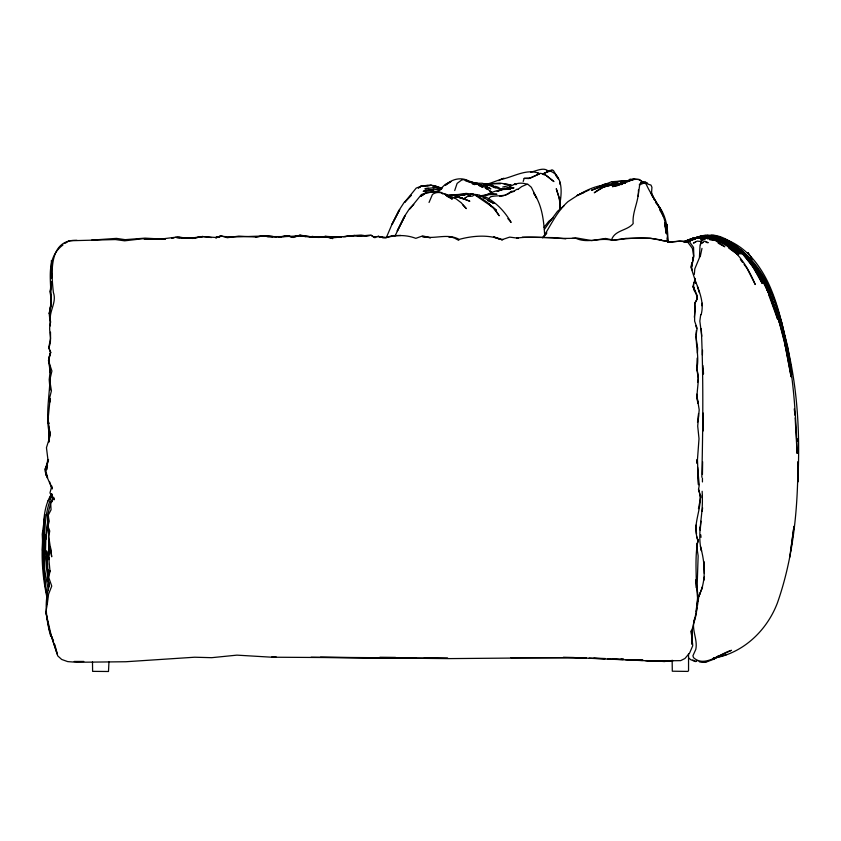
<?xml version="1.0" encoding="UTF-8"?>
<svg xmlns="http://www.w3.org/2000/svg" width="841" height="841" viewBox="0 0 841 841"><rect width="100%" height="100%" fill="white"/><g stroke="black" fill="none" stroke-linecap="round" stroke-linejoin="round"><path stroke-width="1.26" d="M92.489 661.941L92.605 671.36L108.489 671.496L108.962 661.941M672.148 660.196L672.295 671.202L687.949 671.412L688.548 670.613L688.548 653.688M702.435 481.946L702.445 478.193M702.445 474.429L702.624 461.741M42.765 538.724L42.544 550.025L44.058 570.808L44.121 559.717M45.919 539.417L45.961 534.477L45.477 551.78L46.675 569.704L49.356 586.429M544.632 234.429C543.696 220.226 542.056 204.889 533.572 192.988L536.663 198.003L531.323 187.27L527.57 184.021L521.725 186.565L517.919 189.351M697.914 477.11L697.946 473.451M797.909 461.888C797.93 509.499 793.252 557.762 777.42 602.892C766.876 630.666 743.076 653.383 713.21 658.261L726.33 654.718M424.19 658.082L447.811 658.272L271.727 657.21L236.952 655.139L211.669 657.683L194.67 657.22L125.814 661.741L76.531 662.277L67.679 661.604L61.687 659.46L57.756 655.896L51.501 636.763L45.856 612.353L47.338 603.701L47.411 595.417M703.192 430.97L703.286 413.089M50.733 352.326L48.61 360.421L50.25 372.763L48.883 357.52L50.733 352.326L48.736 347.585L50.555 338.408L50.492 332.142M51.679 277.803L51.722 273.987M42.891 544.222L42.965 539.26M43.637 529.851C43.49 517.804 44.783 505.105 51.164 494.613M697.967 477.078L698.072 470.949M44.174 529.42L43.795 520.442C43.49 546.156 41.735 572.353 47.443 597.657M43.101 539.249L42.996 544.222L43.227 539.113M798.246 461.677L797.773 482.082C800.422 430.865 797.352 378.65 782.635 329.294M693.657 282.565L693.573 285.982L694.866 291.648M63.001 244.962C41.188 261.025 55.348 291.144 49.503 313.514L51.417 302.203L50.386 291.627L50.859 281.514M702.393 355.007L702.529 350.255M42.849 543.149L43.007 538.24M50.04 377.693C49.514 396.92 45.298 415.727 49.566 434.944L49.682 431.433M701.825 477.289C702.929 427.659 703.528 378.061 701.278 328.547M691.838 644.132L692.395 629.268M43.29 541.793L43.301 558.046M50.103 398.666L48 420.132L50.302 435.302L46.455 447.685L47.79 458.482L46.539 469.972L47.506 465.294M48.641 442.082L48.641 426.04M43.301 559.276L43.322 542.95M48.799 553.525L48.263 517.593L48.442 521.483L47.495 515.586L50.796 502.676L53.666 497.252M697.189 358.077L696.737 368.011L698.272 378.597L697.578 382.34M697.42 353.115L697.641 348.142L695.854 336.053M51.038 277.719L51.743 262.55M559.675 203.69L559.959 197.667L560.39 208.705M49.114 441.914L49.63 431.654M48.883 552.348L49.272 544.905L48.011 555.89L49.283 559.297M611.575 239.717C614.981 229.887 627.312 230.833 633.168 223.601C632.075 211.911 638.824 201.588 638.435 190.013M42.702 539.176C41.114 559.454 42.933 579.943 47.474 599.749M694.309 274.429L694.813 268.815L699.407 257.788L700.038 245.488L701.236 241.567L697.252 241.094L693.415 243.07L695.486 242.187M48.305 423.664L48.147 416.242M694.708 618.387C690.692 628.879 698.009 639.013 695.791 649.41L692.921 655.78L693.531 657.651C704.747 667.964 720.117 653.383 731.481 650.324L713.473 658.608M47.926 518.508L46.455 533.636L48.494 515.943M695.97 334.918L696.411 330.387M702.235 511.381L702.592 507.796M559.685 204.847C561.841 193.199 563.523 175.538 549.52 170.818L543.812 173.509L547.859 171.69M50.281 370.282L49.198 379.659L50.071 390.077M43.101 532.984L43.375 530.566M50.386 291.627L51.637 281.609L50.166 292.048L51.417 302.203L49.22 313.567L50.428 325.887M701.604 589.341C706.083 575.297 704.253 560.285 700.458 546.293C697.914 529.189 703.56 512.474 702.172 495.433M697.252 543.77L696.842 547.049L698.146 555.88L697.105 587.323L698.03 597.72L695.97 611.312M47.338 603.701L48.557 594.24L51.743 586.082L48.789 577.588L49.987 571.123L48.767 558.067L50.471 547.06L51.69 556.784L48.767 536.537L49.745 530.997L47.937 526.382L49.198 521.189L48.189 515.312L51.059 509.783L50.66 502.729L53.635 497.515L54.36 499.701L49.966 492.952L51.785 486.003M691.975 266.513L693.047 258.261M790.782 550.908L793.978 526.277L789.699 557.383M701.131 314.776C704.548 302.318 698.924 290.418 694.666 278.96L695.77 283.512M700.7 314.692L699.838 321.104L701.783 336.211M701.899 305.725L702.235 303.159M694.319 317.215L695.265 310.15L694.834 302.939L697.252 298.639L697.273 295.759L693.184 286.434L694.582 291.354M638.119 196.205L639.591 185.493L641.41 182.098L639.276 184.873L644.217 183.012L646.13 184.021C653.236 200.147 667.144 214.129 666.061 232.978L664.863 224.063M697.115 607.948L694.035 622.088M697.473 605.531L698.713 597.068L702.519 586.829L698.755 596.511L700.175 592.926M703.843 580.385L704.401 576.821M697.515 422.35L698.545 413.52M698.503 416.295L698.587 415.759M700.995 521.199L700.196 530.061M49.22 313.567L51.238 301.835M697.862 601.252L698.303 598.876M698.451 508.679L700.7 497.262L698.503 489.01M700.206 256.799L701.983 248.389M692.511 259.648L693.068 257.157M700.5 244.72L701.236 241.567M690.85 267.123L692.038 262.413M692.627 260.058L693.825 255.349L693.541 247.422L689.347 241.588L680.38 241.115L669.194 241.987M45.015 514.545L42.239 534.256L44.047 574.561M47.601 501.583L47.758 501.015M50.113 570.724L47.548 577.62L49.272 585.988C44.089 602.114 46.16 618.902 50.355 635.06L52.321 637.636M47.8 420.111L48.473 417.872L47.8 420.111L49.125 423.465M523.186 181.467L524.174 178.376L530.597 177.956L538.566 174.276M454.718 190.518L457.115 183.38L461.446 180.174L463.254 179.596L470.245 181.446L474.734 184.652L472.978 183.969M47.411 476.889L45.866 474.965L45.561 469.005L48.473 460.532M45.561 469.005L47.474 463.454M47.643 477.352L45.214 471.79L45.193 468.868L48.526 459.459M49.787 499.312L51.469 494.666M50.481 497.325L51.806 493.646M50.323 497.809L51.616 494.34L50.281 497.84M429.036 202.46L432.453 194.46C438.886 189.614 447.212 194.628 452.248 199.149L446.624 196.069M49.777 499.081L51.532 494.382M49.461 499.028L51.28 494.445M52.447 494.666C44.131 512.411 44.405 532.584 44.909 551.759M386.44 237.351L392.19 223.79L399.706 209.609L391.969 224.558L398.539 211.017L404.132 202.439L411.217 195.312L404.542 202.439L416.221 188.069L421.204 186.208L431.391 185.272L435.943 185.935L438.329 188.279M395.018 235.911L404.931 216.074L397.194 231.023L403.764 217.483L409.357 208.904L413.783 204.458M49.451 499.659L51.469 494.939M51.837 501.972L53.382 498.461M542.739 237.719C550.844 225.493 556.7 211.585 568.001 201.619C579.785 193.756 592.852 185.388 607.381 184.862M550.067 221.372L557.478 211.322L563.912 205.908M544.432 229.341L552.074 218.544M544.043 227.28L548.774 221.278L553.357 217.787M437.257 192.368L442.524 187.564M708.995 238.056L709.815 237.088L714.093 237.561L731.102 245.53L721.683 241.462M437.32 192.347L439.696 189.582L437.078 192.147M542.792 237.698L546.082 233.903M708.805 236.889L710.088 235.48L714.009 235.459L721.357 237.698M708.889 236.784L710.088 235.48M545.063 234.944L546.902 232.957M411.438 207.117L409.767 208.904L421.446 194.534L426.429 192.673L436.616 191.737L441.168 192.4L442.755 193.966M488.589 198.728L490.639 196.773C497.704 194.786 505.872 197.467 511.612 191.401L514.103 191.212M464.032 198.96L467.239 196.489L472.453 196.142L474.808 194.565C484.237 199.685 493.888 206.087 499.165 215.759L493.068 207.401L475.354 195.28L479.044 194.881L493.93 203.48L487.885 200.694M707.344 237.782L708.795 236.552C716.658 237.446 723.386 242.092 730.366 245.435L714.093 237.561L720.443 240.568L713.294 238.213M627.165 181.572L630.046 179.154L635.123 179.48M483.659 198.119L485.299 196.773C496.369 202.544 504.957 211.711 511.118 222.434L507.859 218.555M550.844 171.059L552.253 169.903L553.483 170.597L558.392 178.87L555.607 175.285M705.683 662.256L699.249 661.594L705.683 662.256L714.114 659.092L718.382 656.096M702.445 240.116L706.577 238.098L715.533 240.6L724.816 246.749L718.193 243.175M508.752 187.837C513.315 183.559 521.22 181.803 526.918 184.305M513.914 191.201L516.9 189.236L518.119 189.509M441.62 188.416L438.813 190.518L445.257 184.4L450.734 181.677M714.114 659.092L718.056 656.148M464.106 198.655L465.84 197.425M418.629 187.795L421.204 186.208L418.282 188.079M450.755 181.803L445.383 185.209C451.491 179.333 460.416 176.789 468.279 180.689L469.446 182.119L465.294 180.699M64.915 243.427L69.172 240.778L115.385 239.559L124.657 240.82L143.38 238.655L158.896 239.264M505.094 195.312L511.612 191.401L510.361 192.105L512.989 191.916M505.136 188.952L510.172 186.86M427.091 185.661L431.391 185.272L420.794 186.355L427.995 185.178M716.574 657.546L718.855 656.337M686.792 242.008L695.581 238.224L700.784 238.339L702.172 239.853M498.745 180.668L502.256 178.944M494.172 186.954L495.412 186.345L497.988 187.207L501.993 189.877M501.73 179.291C513.83 176.778 527.212 168.084 539.607 173.624M600.064 186.324L611.586 181.751L633 180.205L612.805 182.024L615.297 182.076M687.864 241.766L691.071 240.274M684.69 241.766L690.251 239.212L692.553 238.97M589.163 189.961L577.084 195.48L584.127 192.442M599.36 186.471L605.856 183.548M628.29 181.257L632.958 179.154L638.456 179.48L641.294 181.004M684.973 241.577L693.478 238.024L704.253 235.911M486.361 194.723C493.867 191.317 502.109 188.373 510.487 189.257L502.014 189.519L497.441 191.464M483.396 185.483L484.9 184.831L489.336 185.546L500.752 189.246M497.189 191.37L504.484 188.268L514.009 187.858L510.613 187.921M686.098 241.956L693.836 238.707M687.581 241.703L694.761 238.686M686.067 241.798L694.834 238.129L702.393 236.899L705.736 237.646M683.807 242.019L693.478 238.024L698.356 237.309M703.108 242.534L701.215 243.312L704.674 241.136L708.227 242.681L706.135 242.408M622.329 184.116L615.318 182.949L604.437 185.02L591.423 190.287L601.904 186.544M687.675 241.798L691.207 240.379M693.552 239.443L702.95 235.659L707.617 235.007M485.867 184.789L503.959 178.208M686.613 242.008L692.606 239.622M515.365 183.853L514.166 184.326L516.122 184.621M686.908 241.977L690.524 240.6M686.277 241.766L692.038 239.58M697.305 660.711L695.181 661.489L690.671 659.659L688.958 658.146M683.712 241.577L693.478 238.024L698.23 237.414M684.847 241.935L690.903 239.769M694.529 238.476L698.167 237.183M684.753 241.672L701.289 235.795L705.788 235.406M685.983 241.893L692.006 239.811M695.623 238.55L701.657 236.468M502.718 187.07L511.17 184.999M295.548 236.72L300.09 235.165L311.096 236.784M707.239 238.497L710.014 237.561L713.652 238.066L728.842 245.509L739.144 254.035L728.338 245.267L713.652 238.066M603.018 185.483L604.437 185.02M695.896 238.318L707.365 235.448L708.437 236.742L707.786 237.635L710.382 235.522C743.455 241.588 762.661 271.958 774.309 300.92C791.886 349.719 795.47 402.03 797.121 453.446L795.155 417.872M216.316 237.656L221.057 236.226C239.286 238.213 257.924 234.755 276.353 236.847M694.95 238.234L703.402 235.585L708.69 235.848M215.716 237.677L221.561 235.964L227.28 237.719L238.76 236.111L255.506 237.025L263.328 235.922L272.862 236.552M216.4 237.646L221.057 236.226M690.966 239.149L698.23 236.962M215.695 237.709L221.561 235.964L215.632 237.467L202.04 236.563L191.054 238.119L182.161 237.688M700.521 236.552L692.627 238.907L696.211 238.066M300.09 235.165L292.742 237.341L293.278 237.488L287.454 235.648L281.483 236.594M698.86 238.445L705.988 237.004L707.828 238.928M697.977 237.351L684.995 241.735L694.077 238.129L701.594 236.416L699.449 236.594M452.395 195.638L466.145 193.377L472.884 194.303M692.164 239.979L695.444 239.096M696.148 238.371L702.971 236.552M215.632 237.467L220.479 236.205M530.692 172.09C536.295 171.259 544.285 166.245 548.837 171.753M479.412 185.346L481.914 184.757L484.752 185.567L490.913 188.92L486.361 186.755M373.604 237.425L378.271 236.468L386.492 237.498L392.2 235.617L400.884 235.469M486.087 184.19L489.294 183.496M484.206 195.501L492.858 193.819L496.947 194.282L489.767 194.628M448.779 195.49L458.334 194.565L464.915 195.343L460.815 195.049M449.031 237.383L451.27 236.931L454.476 238.15M287.454 235.648L278.749 237.33L281.104 237.173L263.328 235.922L255.506 237.025M192.242 238.476L202.723 236.51L211.48 237.551M499.796 196.416L503.812 195.669M202.723 236.51L192.505 238.371L176.431 237.635M440.61 188.868L423.181 191.338L433.241 189.866M617.231 185.798L612.427 186.639L623.738 183.349L633.757 179.154L639.37 179.48L643.712 182.644M472.095 183.632L474.398 183.243L477.131 184.032L482.797 187.354L478.634 185.367M479.748 195.932L492.858 193.819M344.842 236.72L351.317 235.69L369.094 235.879M341.089 237.12L325.046 236.447L318.665 237.435L313.924 237.225M171.553 238.371L173.992 238.003M313.661 236.973L318.792 237.362L325.761 236.458L333.278 237.751L354.503 235.501L359.443 236.237L358.129 236.31L369.598 235.133L370.986 235.207L373.646 237.088L378.324 236.395L385.073 238.045C395.049 234.828 405.951 234.555 415.811 238.339L422.645 235.901L430.56 237.772L422.266 236.521C434.555 239.674 447.37 232.873 459.228 239.401C471.643 235.911 488.316 234.313 500.353 239.422M709.247 236.815C733.941 237.593 752.485 262.76 762.209 283.47L753.073 267.07L742.592 253.824L732.448 246.445M484.384 184.116L500.122 183.096L510.792 184.936L504.074 183.958M298.177 236.163L291.669 237.004L300.973 235.427L305.651 236.615M667.828 241.462L671.36 242.166L679.276 241.157L687.57 241.945L692.385 248.4L693.741 256.82L691.197 267.985L694.918 279.517L692.879 286.634L697.01 296.274L697.052 299.322L694.687 303.79L694.624 321.125L697.2 328.484C693.972 341.982 700.027 355.554 696.737 369.167C700.816 380.405 695.129 391.769 697.904 403.175L696.684 394.156L699.197 409.851L697.704 426.082L699.008 438.676L697.452 459.701L698.482 484.763L697.641 470.992M191.054 238.119L175.758 237.215L164.394 238.634L144.147 239.033L154.103 239.254M710.014 237.561L709.016 237.688L712.779 238.571M705.578 235.922L707.744 235.659M451.817 197.751L459.112 197.12L465.725 199.422L463.244 199.275M310.771 236.752L300.195 235.648C311.033 238.455 322.366 235.028 332.752 238.581L326.108 236.563M283.018 236.678L286.886 236.237M335.769 237.488L340.763 236.952M343.265 236.689L354.503 235.501M612.153 185.009L605.951 185.619L594.261 192.768C602.103 186.607 611.827 182.644 621.877 184.526M615.875 184.642L619.596 184.274M645.089 660.616L664.569 661.489L673.336 660.627M490.85 183.748L500.448 183.759M470.476 193.966L477.204 194.67M428.5 188.331L424.978 188.636L438.708 187.291L441.546 188.027M433.21 187.921L435.564 187.711M309.299 236.71L319.811 237.404L311.79 236.489M621.688 184.421L610.293 185.304L602.629 187.259L615.559 184.042L610.293 185.304L618.987 185.167M430.855 190.013L424.39 190.486L432.999 189.908M76.952 240.326C48.41 239.075 51.248 273.357 53.372 292.416C57.135 302.939 48.273 311.643 50.649 322.082C47.569 330.524 53.036 339.091 48.789 347.449L50.418 352.579L48.442 360.684L51.911 371.007L49.745 380.269L51.417 390.834L49.777 397.425L50.04 402.009M572.038 238.402L577 238.035L591.78 240.621L605.552 238.445L613.646 240.179L625.956 238.36L650.429 238.245L671.444 242.208M91.606 240.116L116.468 238.381L125.151 239.664L145.041 238.119L165.456 239.286M436.689 189.667L440.369 189.425L436.805 189.645M470.518 193.893L473.052 193.735M314.366 237.015L327.717 236.92L318.792 237.362M699.376 236.752L701.983 236.615M300.784 235.816L285.456 236.584L267.648 236.636L263.874 235.974M698.724 238.213L703.717 238.024L704.853 239.391M664.81 661.163L672.127 660.921M446.876 195.753L449.126 195.68L455.969 198.77L461.215 202.744L466.324 208.621L462.708 204.794M83.806 661.447L74.187 661.457M708.164 236.531L710.34 236.479M703.297 237.551L707.891 237.456M470.445 182.402L473.02 182.402L470.413 182.423L473.02 182.402L477.078 184.442L475.218 183.916M473.672 183.243L482.25 183.254L489.473 185.367L484.017 184.379M473.357 183.086L476.984 183.054L481.063 185.157L478.624 184.19M311.096 657.242L448.242 658.608L573.352 657.567L650.945 660.963L680.663 660.637L684.921 658.514L689.62 653.005L692.732 645.751L691.165 630.782L692.406 644.248M445.835 195.333L454.224 195.301L460.29 197.877L454.718 196.016M510.729 657.651L586.303 657.83M436.815 188.889L441.693 188.868M445.698 195.343L454.224 195.301M463.769 194.586L456.179 194.607L466.839 194.408L470.487 195.837L468.132 194.944M351.317 235.69L361.083 235.07L367.054 235.974M320.474 657.242L416.306 658.019M379.901 657.242L395.575 657.41M563.386 657.242L585.347 657.925M479.317 195.869L483.575 196.542L484.668 197.688M650.945 660.963L663.56 661.142M711.549 235.102C723.87 235.406 734.235 244.268 743.36 251.711M522.293 237.194L552.884 237.604L565.835 238.865M267.648 236.636L272.621 236.752M325.046 236.447L340.679 236.994M593.904 658.093L605.352 658.535M314.608 237.215L319.811 237.404M707.218 238.129C731.617 240.095 746.65 263.937 755.229 284.51L747.008 268.321L744.064 264.4M589.236 658.104L604.826 658.808M607.423 658.923L623.013 659.617M625.609 659.733L642.492 660.5M179.617 237.572L177.083 237.446L179.522 237.604M613.078 658.913L623.381 659.428M629.814 659.754L642.692 660.395M646.55 660.584L664.569 661.489M621.047 658.934L623.623 659.071M637.783 659.786L642.934 660.048M654.519 660.637L663.528 661.1M611.586 181.751L617.799 182.076M711.56 236.426L714.755 236.605M493.846 187.554L495.959 187.68L492.185 186.429M181.961 237.761L191.737 238.381L175.758 237.215M202.04 236.563L202.692 236.605M178.87 237.267L191.023 238.371M485.383 184.274L490.724 184.768L493.488 185.672L494.876 187.385M709.667 239.759L717.289 240.589L726.635 245.656L737.967 254.697L728.79 248.084M708.301 235.144L712.422 235.627M546.871 171.017L551.538 170.218M621.678 184L615.707 183.201L621.983 184.305M432.6 186.061L437.919 186.786L440.169 187.911M312.232 236.426L319.17 237.372M710.424 236.069L714.64 236.731M712.138 235.879C752.033 245.267 769.694 287.328 779.744 323.102C772.595 300.342 764.732 276.678 748.29 258.776M709.52 236.279L711.864 236.742M289.441 236.3L291.953 236.805M524.174 178.376L528.905 178.534L540.5 173.32L544.957 174.381L553.914 181.572L546.513 175.811M625.094 183.212L620.29 182.203L624.947 183.464M671.36 242.166L660.532 240.232L661.93 240.295C645.73 236.31 628.69 238.266 612.322 240.4C600.138 236.962 587.785 244.058 575.591 238.15C556.006 239.349 536.032 235.522 516.689 238.077L518.34 238.234L509.657 237.109L501.446 239.874L502.907 239.632L493.499 236.836L500.311 239.433M382.823 237.498L378.324 236.395L383.191 237.646M478.182 184.179L485.015 187.165L491.649 192.2L489.546 190.854M443.932 193.756L446.771 194.492L448.4 196.626M379.323 236.626L383.107 237.614M288.169 236.09L290.502 236.699M469.52 181.677L472.211 182.413L473.378 184.179M647.717 184.063L650.966 185.073L651.933 187.301L651.575 192.463L654.109 199.716M724.448 241.514L731.817 243.89L720.926 239.674M542.897 174.339L545.588 175.212M499.596 188.458L502.077 189.288M537.651 173.057L539.575 173.74M715.933 237.088C772.585 254.949 783.36 323.922 791.665 374.382L786.251 347.365M373.646 237.088L375.107 237.698L370.986 235.207M720.096 239.506L728.043 242.818M715.176 239.601L718.761 241.146M721.158 242.176L728.842 245.509M715.691 236.899L733.142 244.531L744.38 253.393L732.889 246.455M723.428 241.283L732.637 245.351L744.38 253.393M723.596 238.76C744.684 245.667 758.677 263.191 768.075 282.513C777.778 303.044 782.593 325.32 787.008 347.449M729.589 243.753L714.629 236.3L716.889 237.604M455.559 238.697L458.808 240.358M719.749 239.979L730.366 245.435M692.753 659.996L695.833 661.615M485.331 188.153L487.433 189.498M732.595 244.71L739.786 249.924M741.836 251.406L743.886 252.899L754.64 266.387L746.251 256.831M658.45 206.634L660.206 208.589L663.475 216.337L659.701 209.882M743.528 253.215L745.115 255.065M748.501 259.491L743.497 252.289C760.495 271.275 770.619 295.265 777.715 319.464L768.958 295.422M655.433 202.439C665.872 212.489 668.038 227.585 667.87 241.441M745.862 254.445L748.185 257.399M751.297 261.33L752.842 263.307M740.374 259.512L742.592 262.445M743.497 252.289C766.309 279.548 778.43 313.672 785.915 347.974L777.168 314.061L772.921 302.213L766.498 287.937M750.161 255.811L747.943 252.636L749.236 254.749M750.529 256.852L751.833 258.954M660.259 208.831L650.64 192.368L652.563 196.71M750.897 256.862L752.117 258.965M766.603 288.999L772.501 300.416L764.585 282.565L771.355 299.522M700.511 238.634L701.499 240.558M658.093 204.973L661.047 210.912M50.912 635.397L53.54 640.705M772.322 301.951L777.168 314.061M695.707 325.656L696.632 328.116M771.744 301.604L779.071 321.441M49.587 481.788L51.785 487.769M778.23 312.579L781.594 321.966L787.765 347.196L790.645 364.994M57.472 654.561L54.697 644.353M51.28 635.807L56.61 652.059M51.501 636.763L49.272 629.709L45.856 612.353M697.431 286.413L699.313 292.647M696.663 536.705L697.336 539.228M48.294 590.172L44.636 569.557L43.795 520.442M785.179 340.174L786.093 343.811M48.631 557.31L49.209 559.633M700.868 548.353L701.447 550.75M700.458 546.293L701.552 550.96M46.15 588.921L46.665 591.402M46.255 472.379L47.422 478.024M47.548 577.62L49.272 585.988M786.503 348.006L791.665 374.382L790.225 366.602M47.853 569.504L48.305 572.038M45.193 468.868L46.276 475.133L52.226 488.968L51.932 486.992M664.874 222.781L666.493 233.872L664.863 222.897M691.817 267.69L692.248 270.234M694.939 278.318L695.349 280.915M48.305 575.57L46.623 550.918L47.527 564.553M560.253 184.211L559.969 182.066L560.169 184.305M44.657 574.214L44.983 576.737M703.738 561.389L704.169 564.795M45.887 587.691L43.606 569.641L42.628 551.654L42.838 538.85L42.586 550.088L44.058 570.808M794.261 408.905L795.018 415.338M43.848 560.537L44.153 563.134M44.089 562.692L43.816 560.316L44.089 568.831M699.922 527.233L700.196 529.756M700.753 534.813L701.026 537.336M560.59 209.535L559.402 198.613L556.269 188.72L560.159 201.136L559.402 198.613L560.201 208.705M697.284 463.559L696.947 459.722L697.178 463.475M697.631 467.386L699.228 485.289L698.535 489.578C704.726 506.093 690.871 523.428 698.019 540.027C694.845 555.985 696.369 571.901 696.39 587.933L696.054 579.691L697.546 597.888L696.295 614.151L691.88 630.298L692.469 644.206M702.908 365.572L703.454 373.993M46.223 556.889L46.718 563.302M42.933 551.664L43.322 556.805M695.885 525.152L696.527 533.961M703.602 561.525L704.306 573.446M667.06 231.906L666.703 224.211L667.176 231.611M667.333 234.071L667.565 241.346M43.743 560.663L44.184 568.369L43.606 560.653L44.131 568.369L43.743 560.653L44.131 567.086M666.703 224.211L667.123 232.074M43.732 564.216L44.005 569.189M797.72 438.771L797.836 441.315M703.244 368.484L703.486 373.677M667.365 238.318L667.544 242.166M667.407 237.32L667.607 242.334M702.161 491.281L702.393 497.662M51.385 260.51L51.595 277.887M43.312 549.162L43.259 551.654L43.322 549.173M698.019 540.027L696.579 547.996L698.019 540.027M702.035 240.011L700.91 241.703L704.169 238.739L702.035 240.011M426.03 192.82L420.595 196.426L426.429 192.673L436.616 191.737L426.03 192.82M275.848 656.884L271.906 656.853L275.827 656.895M645.615 182.161L641.641 181.519L647.644 183.443L645.615 182.161M461.73 198.087L459.112 197.12L469.846 201.22L461.73 198.087M739.071 252.016L729.525 245.004L741.32 254.003L739.071 252.016M496.39 210.282L488.81 204.016L496.39 210.282M790.225 371.491L784.769 343.117L791.097 376.8L790.225 371.491M43.69 569.252L43.49 564.269L43.69 569.252"/></g></svg>
